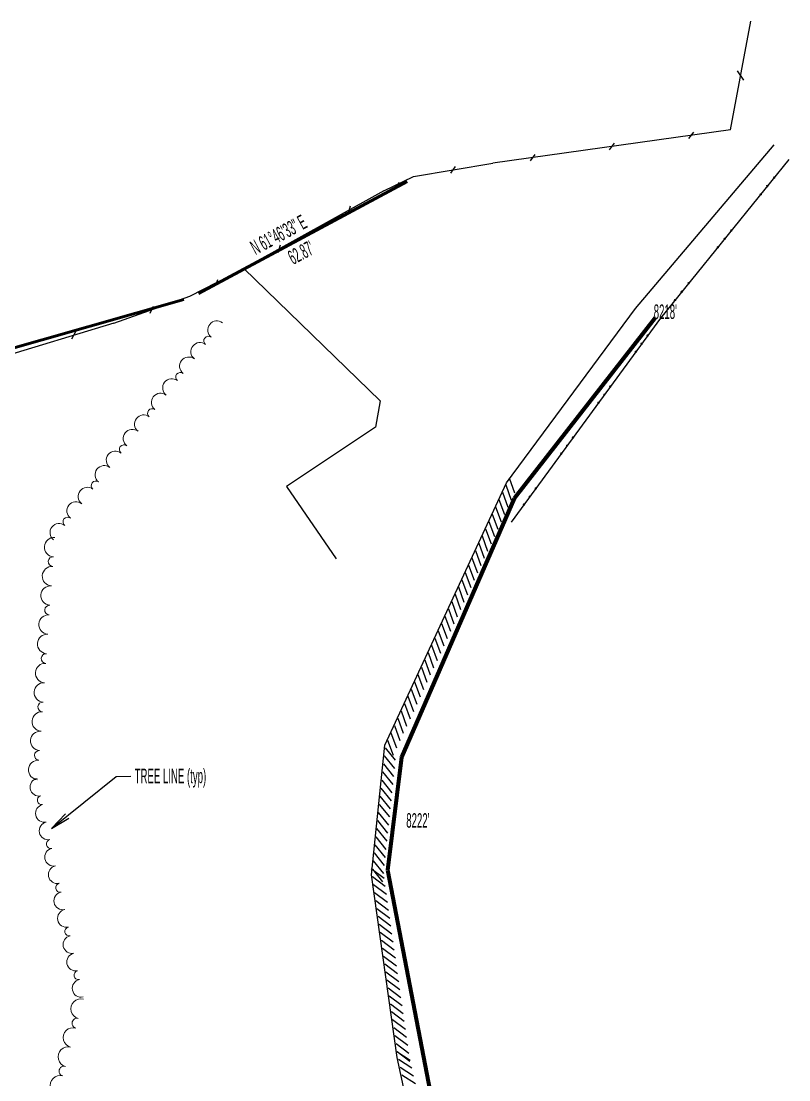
# Model space of a CAD drawing. Extents: x 2807326 to 2808107, y 1326094 to 1328800.
# Drawn here: x 2807915.8 to 2808106.6, y 1327258.5 to 1327521.8 of the extents above; entities that cross this region are included whole.
import ezdxf

# ---------------------------------------------------------------- set-up
doc = ezdxf.new("R2010")
doc.units = 0
doc.header["$MEASUREMENT"] = 0
for name, pattern in [('Fence Rail271', [1099.012408, 439.604957, -219.802495, 439.604957]), ('Fence Rail272', [796.388173, 318.555264, -159.277644, 318.555264]), ('Fence Rail273', [326.434169, 130.573666, -65.286838, 130.573666]), ('Fence Rail274', [799.029946, 319.611974, -159.805999, 319.611974]), ('Fence Rail275', [796.499514, 318.599801, -159.299912, 318.599801]), ('Fence Rail276', [802.757096, 321.102834, -160.551429, 321.102834]), ('Fence Rail277', [603.749865, 241.499943, -120.74998, 241.499943]), ('Fence Rail278', [836.609961, 334.643979, -167.322002, 334.643979]), ('Long Dash13', [2276.363754, 758.787918, -379.393959, 758.787918, -379.393959]), ('Long Dash14', [2809.318829, 936.43961, -468.219805, 936.43961, -468.219805]), ('Long Dash15', [1130.669832, 376.889944, -188.444972, 376.889944, -188.444972]), ('Long Dash16', [2390.425587, 796.808529, -398.404264, 796.808529, -398.404264]), ('WaterCourse199', [628.308131, 114.237836, -399.832459, 114.237836]), ('WaterCourse200', [676.640759, 123.025586, -430.589586, 123.025586])]:
    doc.linetypes.add(name, pattern=pattern)
for name, color, linetype, lineweight in [('Contour_Breaks', 43, 'Continuous', 25), ('Drainage_1', 43, 'Continuous', 25), ('Fema', 43, 'Continuous', 25), ('Fence', 43, 'Continuous', 25), ('Lot_Line', 4, 'Continuous', 50), ('Misc_', 43, 'Continuous', 25)]:
    doc.layers.add(name, color=color, linetype=linetype, lineweight=lineweight)

msp = doc.modelspace()

# ---------------------------------------------------------------- linework, layer by layer
at = {"layer": 'Contour_Breaks', "linetype": 'ByBlock', "ltscale": 40}
for p, q in [((2808068.54, 1327450.32, 8220.01), (2808102.99, 1327491.05, 8217.44)), ((2808004.99, 1327427.36, 8234.07), (2807971.13, 1327460.3, 8238.98)), ((2808036.39, 1327406.99, 8223.97), (2808068.54, 1327450.32, 8220.01)), ((2808004.99, 1327427.36, 8234.07), (2808003.89, 1327420.82, 8233.77)), ((2808003.89, 1327420.82, 8233.77), (2807981.74, 1327406.1, 8236.1)), ((2807981.74, 1327406.1, 8236.1), (2807994.05, 1327388.07, 8235.19))]:
    msp.add_line(p, q, dxfattribs=at)
at = {"layer": 'Contour_Breaks', "linetype": 'ByBlock'}
for p, q in [((2808006.18, 1327341.73), (2808036.39, 1327406.99)), ((2808038.53, 1327404.44), (2808037.16, 1327408.19)), ((2808036.85, 1327400.82), (2808035.48, 1327404.57)), ((2808037.69, 1327402.63), (2808036.32, 1327406.38)), ((2808036.01, 1327399), (2808034.64, 1327402.75)), ((2808034.34, 1327395.38), (2808032.96, 1327399.13)), ((2808035.18, 1327397.19), (2808033.8, 1327400.94)), ((2808033.5, 1327393.57), (2808032.12, 1327397.32)), ((2808031.82, 1327389.94), (2808030.44, 1327393.69)), ((2808032.66, 1327391.75), (2808031.28, 1327395.5)), ((2808030.98, 1327388.13), (2808029.6, 1327391.88)), ((2808029.3, 1327384.5), (2808027.92, 1327388.25)), ((2808030.14, 1327386.31), (2808028.76, 1327390.07)), ((2808028.46, 1327382.69), (2808027.08, 1327386.44)), ((2808026.78, 1327379.06), (2808025.41, 1327382.81)), ((2808027.62, 1327380.88), (2808026.25, 1327384.63)), ((2808025.94, 1327377.25), (2808024.57, 1327381)), ((2808025.1, 1327375.44), (2808023.73, 1327379.19)), ((2808023.43, 1327371.81), (2808022.05, 1327375.56)), ((2808024.27, 1327373.62), (2808022.89, 1327377.38)), ((2808022.59, 1327370), (2808021.21, 1327373.75)), ((2808020.91, 1327366.37), (2808019.53, 1327370.12)), ((2808021.75, 1327368.19), (2808020.37, 1327371.94)), ((2808020.07, 1327364.56), (2808018.69, 1327368.31)), ((2808018.39, 1327360.93), (2808017.01, 1327364.69)), ((2808019.23, 1327362.75), (2808017.85, 1327366.5)), ((2808017.55, 1327359.12), (2808016.17, 1327362.87)), ((2808015.87, 1327355.5), (2808014.5, 1327359.25)), ((2808016.71, 1327357.31), (2808015.34, 1327361.06)), ((2808015.03, 1327353.68), (2808013.66, 1327357.43)), ((2808013.36, 1327350.06), (2808011.98, 1327353.81)), ((2808014.2, 1327351.87), (2808012.82, 1327355.62)), ((2808012.52, 1327348.24), (2808011.14, 1327352)), ((2808011.68, 1327346.43), (2808010.3, 1327350.18)), ((2808010, 1327342.81), (2808008.62, 1327346.56)), ((2808010.84, 1327344.62), (2808009.46, 1327348.37)), ((2808009.16, 1327340.99), (2808007.78, 1327344.74)), ((2808002.82, 1327309.54), (2808006.18, 1327341.73)), ((2808008.86, 1327337.98), (2808006.31, 1327341.12)), ((2808008.32, 1327339.18), (2808006.94, 1327342.93)), ((2808008.64, 1327335.96), (2808006.1, 1327339.11)), ((2808008.43, 1327333.95), (2808005.89, 1327337.09)), ((2808008.01, 1327329.93), (2808005.47, 1327333.07)), ((2808008.22, 1327331.94), (2808005.68, 1327335.08)), ((2808007.8, 1327327.92), (2808005.26, 1327331.06)), ((2808007.59, 1327325.9), (2808005.05, 1327329.05)), ((2808007.17, 1327321.88), (2808004.62, 1327325.02)), ((2808007.38, 1327323.89), (2808004.84, 1327327.03)), ((2808006.96, 1327319.87), (2808004.41, 1327323.01)), ((2808006.75, 1327317.86), (2808004.2, 1327321)), ((2808006.33, 1327313.83), (2808003.78, 1327316.97)), ((2808006.54, 1327315.84), (2808003.99, 1327318.99)), ((2808006.12, 1327311.82), (2808003.57, 1327314.96)), ((2808005.91, 1327309.81), (2808003.36, 1327312.95)), ((2808005.99, 1327308.56), (2808002.8, 1327310.96)), ((2808009.24, 1327264.09), (2808002.82, 1327309.54)), ((2808005.7, 1327307.8), (2808003.15, 1327310.94)), ((2808006.27, 1327306.58), (2808003.08, 1327308.98)), ((2808006.55, 1327304.61), (2808003.36, 1327307.01)), ((2808006.83, 1327302.63), (2808003.64, 1327305.03)), ((2808007.11, 1327300.66), (2808003.92, 1327303.06)), ((2808007.39, 1327298.68), (2808004.2, 1327301.08)), ((2808007.67, 1327296.7), (2808004.48, 1327299.1)), ((2808007.95, 1327294.73), (2808004.76, 1327297.13)), ((2808008.23, 1327292.75), (2808005.04, 1327295.15)), ((2808008.51, 1327290.78), (2808005.32, 1327293.18)), ((2808008.79, 1327288.8), (2808005.6, 1327291.2)), ((2808009.07, 1327286.82), (2808005.88, 1327289.22)), ((2808009.35, 1327284.85), (2808006.16, 1327287.25)), ((2808009.62, 1327282.87), (2808006.44, 1327285.27)), ((2808009.9, 1327280.9), (2808006.71, 1327283.3)), ((2808010.18, 1327278.92), (2808006.99, 1327281.32)), ((2808010.46, 1327276.95), (2808007.27, 1327279.34)), ((2808010.74, 1327274.97), (2808007.55, 1327277.37)), ((2808011.02, 1327272.99), (2808007.83, 1327275.39)), ((2808011.3, 1327271.02), (2808008.11, 1327273.42)), ((2808011.58, 1327269.04), (2808008.39, 1327271.44)), ((2808011.86, 1327267.07), (2808008.67, 1327269.47)), ((2808012.14, 1327265.09), (2808008.95, 1327267.49)), ((2808012.49, 1327263.35), (2808009.13, 1327265.51)), ((2808012.42, 1327263.11), (2808009.23, 1327265.51)), ((2808024.51, 1327193.79), (2808009.24, 1327264.09)), ((2808012.91, 1327261.4), (2808009.55, 1327263.56)), ((2808013.33, 1327259.44), (2808009.97, 1327261.61)), ((2808013.76, 1327257.49), (2808010.4, 1327259.65))]:
    msp.add_line(p, q, dxfattribs=at)
at = {"layer": 'Drainage_1', "linetype": 'WaterCourse200', "ltscale": 40}
msp.add_lwpolyline([(2808106.62, 1327487.38), (2808074.68, 1327447.94)], dxfattribs=at)
at = {"layer": 'Drainage_1', "linetype": 'WaterCourse199', "ltscale": 40}
msp.add_lwpolyline([(2808074.68, 1327447.94), (2808037.58, 1327397.24)], dxfattribs=at)
at = {"layer": 'Drainage_1', "linetype": 'ByBlock', "lineweight": 9}
for centre, radius in [((2808102.99, 1327482.9), 0.192), ((2808101.3, 1327480.81), 0.192), ((2808099.6, 1327478.71), 0.192), ((2808092.34, 1327469.75), 0.192), ((2808090.65, 1327467.66), 0.192), ((2808088.96, 1327465.57), 0.192), ((2808081.7, 1327456.61), 0.192), ((2808080, 1327454.52), 0.192), ((2808078.31, 1327452.43), 0.192), ((2808071.52, 1327443.62), 0.178), ((2808070.04, 1327441.61), 0.178), ((2808068.57, 1327439.59), 0.178), ((2808062.24, 1327430.94), 0.178), ((2808060.77, 1327428.93), 0.178), ((2808059.29, 1327426.91), 0.178), ((2808052.97, 1327418.27), 0.178), ((2808050.02, 1327414.23), 0.178), ((2808051.49, 1327416.25), 0.178), ((2808043.69, 1327405.59), 0.178), ((2808040.74, 1327401.56), 0.178), ((2808042.22, 1327403.57), 0.178)]:
    msp.add_circle(centre, radius, dxfattribs=at)
at = {"layer": 'Fema', "linetype": 'Long Dash13', "lineweight": 120, "ltscale": 40}
msp.add_lwpolyline([(2808073.35, 1327448.02), (2808038.37, 1327403.13)], dxfattribs=at)
at = {"layer": 'Fema', "linetype": 'Long Dash14', "lineweight": 120, "ltscale": 40}
msp.add_lwpolyline([(2808038.37, 1327403.13), (2808010.32, 1327338.74)], dxfattribs=at)
at = {"layer": 'Fema', "linetype": 'Long Dash15', "lineweight": 120, "ltscale": 40}
msp.add_lwpolyline([(2808010.32, 1327338.74), (2808006.84, 1327310.69)], dxfattribs=at)
at = {"layer": 'Fema', "linetype": 'Long Dash16', "lineweight": 120, "ltscale": 40}
msp.add_lwpolyline([(2808006.84, 1327310.69), (2808029.48, 1327193.33)], dxfattribs=at)
at = {"layer": 'Fence', "linetype": 'ByBlock'}
for p, q in [((2808095.46, 1327507.16), (2808093.9, 1327509.43)), ((2808082.89, 1327494.2), (2808081.7, 1327492.61)), ((2808063.18, 1327491.42), (2808061.98, 1327489.83)), ((2808043.46, 1327488.65), (2808042.27, 1327487.06)), ((2808022.58, 1327484), (2808023.74, 1327485.63)), ((2808009.49, 1327481.01), (2808009.76, 1327481.78)), ((2807997.52, 1327475.76), (2807996.97, 1327473.84)), ((2807980.11, 1327466.09), (2807979.56, 1327464.18)), ((2807964.18, 1327456.14), (2807964.65, 1327457.58)), ((2807947.81, 1327449.15), (2807948.67, 1327450.96)), ((2807929.28, 1327444.57), (2807928.29, 1327442.73))]:
    msp.add_line(p, q, dxfattribs=at)
at = {"layer": 'Fence', "linetype": 'Fence Rail271', "ltscale": 40}
msp.add_lwpolyline([(2808092.15, 1327494.79), (2808097.21, 1327521.8)], dxfattribs=at)
at = {"layer": 'Fence', "linetype": 'Fence Rail272', "ltscale": 40}
msp.add_lwpolyline([(2808092.15, 1327494.79), (2808033.01, 1327486.46)], dxfattribs=at)
at = {"layer": 'Fence', "linetype": 'Fence Rail274', "ltscale": 40}
msp.add_lwpolyline([(2808013.31, 1327483.16), (2808033.01, 1327486.46)], dxfattribs=at)
at = {"layer": 'Fence', "linetype": 'Fence Rail273', "ltscale": 40}
msp.add_lwpolyline([(2808005.95, 1327479.63), (2808013.31, 1327483.16)], dxfattribs=at)
at = {"layer": 'Fence', "linetype": 'Fence Rail275', "ltscale": 40}
msp.add_lwpolyline([(2808005.95, 1327479.63), (2807971.13, 1327460.3)], dxfattribs=at)
at = {"layer": 'Fence', "linetype": 'Fence Rail277', "ltscale": 40}
msp.add_lwpolyline([(2807957.7, 1327453.42), (2807971.13, 1327460.3)], dxfattribs=at)
at = {"layer": 'Fence', "linetype": 'Fence Rail276', "ltscale": 40}
msp.add_lwpolyline([(2807938.79, 1327446.69), (2807957.7, 1327453.42)], dxfattribs=at)
at = {"layer": 'Fence', "linetype": 'Fence Rail278', "ltscale": 40}
msp.add_lwpolyline([(2807938.79, 1327446.69), (2807898.76, 1327434.53)], dxfattribs=at)
at = {"layer": 'Lot_Line', "linetype": 'ByBlock', "ltscale": 40}
for p, q in [((2807959.88, 1327454.1, 8241.46), (2808011.75, 1327481.93, 8221.5)), ((2807868.12, 1327427.55, 8254.66), (2807956.2, 1327452.6, 8241.46))]:
    msp.add_line(p, q, dxfattribs=at)
at = {"layer": 'Misc_', "linetype": 'ByBlock', "ltscale": 40}
for p, q in [((2807923.32, 1327321.03), (2807939.41, 1327333.96)), ((2807939.41, 1327333.96), (2807943, 1327334)), ((2807923.32, 1327321.03), (2807926.77, 1327324.64)), ((2807923.32, 1327321.03), (2807927.59, 1327323.63))]:
    msp.add_line(p, q, dxfattribs=at)
at = {"layer": 'Misc_', "linetype": 'ByBlock', "lineweight": 9}
for centre, radius, start, end in [((2807964.42, 1327445), 2.28, 52.1147, 232.1146), ((2807962.31, 1327442.3), 1.14, 52.1147, 232.1146), ((2807960.21, 1327439.6), 2.28, 52.1147, 232.1146), ((2807957.41, 1327436), 2.28, 52.1147, 232.1146), ((2807953.21, 1327430.6), 2.28, 52.1147, 232.1146), ((2807955.31, 1327433.3), 1.14, 52.1147, 232.1146), ((2807950.41, 1327427), 2.28, 52.1147, 232.1146), ((2807948.31, 1327424.3), 1.14, 52.1147, 232.1146), ((2807946.21, 1327421.6), 2.28, 52.1147, 232.1146), ((2807943.41, 1327418), 2.28, 52.1147, 232.1146), ((2807939.2, 1327412.6), 2.28, 52.1147, 232.1146), ((2807941.3, 1327415.3), 1.14, 52.1147, 232.1146), ((2807936.4, 1327409), 2.28, 52.1147, 232.1146), ((2807934.3, 1327406.3), 1.14, 52.1147, 232.1146), ((2807932.2, 1327403.6), 2.28, 52.1147, 232.1146), ((2807929.4, 1327400), 2.28, 52.1147, 232.1146), ((2807925.2, 1327394.6), 2.28, 52.1147, 232.1146), ((2807927.3, 1327397.3), 1.14, 52.1147, 232.1146), ((2807923.93, 1327391), 2.42, 85.946, 265.946), ((2807923.67, 1327387.39), 1.21, 85.946, 265.946), ((2807923.42, 1327383.77), 2.42, 85.946, 265.946), ((2807923.08, 1327378.95), 2.42, 85.946, 265.946), ((2807922.82, 1327375.34), 1.21, 85.946, 265.946), ((2807922.56, 1327371.73), 2.42, 85.946, 265.946), ((2807922.22, 1327366.91), 2.42, 85.946, 265.946), ((2807921.97, 1327363.29), 1.21, 85.946, 265.946), ((2807921.71, 1327359.68), 2.42, 85.946, 265.946), ((2807921.37, 1327354.86), 2.42, 85.946, 265.946), ((2807921.11, 1327351.24), 1.21, 85.946, 265.946), ((2807920.86, 1327347.63), 2.42, 85.946, 265.946), ((2807920.51, 1327342.81), 2.42, 85.946, 265.946), ((2807920.26, 1327339.2), 1.21, 85.946, 265.946), ((2807920, 1327335.58), 2.42, 85.946, 265.946), ((2807920.17, 1327331.31), 2.22, 101.8642, 281.8642), ((2807920.86, 1327328.05), 1.11, 101.8642, 281.8642), ((2807921.54, 1327324.79), 2.22, 101.8642, 281.8642), ((2807922.46, 1327320.44), 2.22, 101.8642, 281.8642), ((2807923.14, 1327317.17), 1.11, 101.8642, 281.8642), ((2807923.83, 1327313.91), 2.22, 101.8642, 281.8642), ((2807924.74, 1327309.56), 2.22, 101.8642, 281.8642), ((2807925.43, 1327306.3), 1.11, 101.8642, 281.8642), ((2807926.11, 1327303.04), 2.22, 101.8642, 281.8642), ((2807927.02, 1327298.69), 2.22, 101.8642, 281.8642), ((2807927.71, 1327295.42), 1.11, 101.8642, 281.8642), ((2807928.4, 1327292.16), 2.22, 101.8642, 281.8642), ((2807929.31, 1327287.81), 2.22, 101.8642, 281.8642), ((2807929.99, 1327284.55), 1.11, 101.8642, 281.8642), ((2807930.68, 1327281.29), 2.22, 101.8642, 281.8642), ((2807930.6, 1327276.18), 2.47, 74.8847, 254.8847), ((2807929.63, 1327272.6), 1.24, 74.8847, 254.8847), ((2807928.66, 1327269.02), 2.47, 74.8847, 254.8847), ((2807927.38, 1327264.25), 2.47, 74.8847, 254.8847), ((2807926.41, 1327260.67), 1.24, 74.8847, 254.8847), ((2807925.44, 1327257.09), 2.47, 74.8847, 254.8847)]:
    msp.add_arc(centre, radius, start, end, dxfattribs=at)

# ---------------------------------------------------------------- texts
at = {"layer": 'Fema', "width": 0.493568}
for s, p in [("8218'", (2808073.03, 1327447.74)), ("8222'", (2808011.5, 1327321.22))]:
    msp.add_text(s, height=3.622, dxfattribs=at).set_placement(p)
at = {"layer": 'Lot_Line', "width": 0.493568}
for s, height, p in [('N 61%%D46\'33" E', 3.6217, (2807974.03, 1327463.59)), ("62.87'", 3.622, (2807983.38, 1327461.14))]:
    msp.add_text(s, height=height, rotation=28.2242, dxfattribs=at).set_placement(p)
at = {"layer": 'Misc_', "width": 0.493568}
msp.add_text('TREE LINE (typ)', height=3.6217, dxfattribs=at).set_placement((2807943.96, 1327332.29))

doc.saveas('drawing.dxf')
